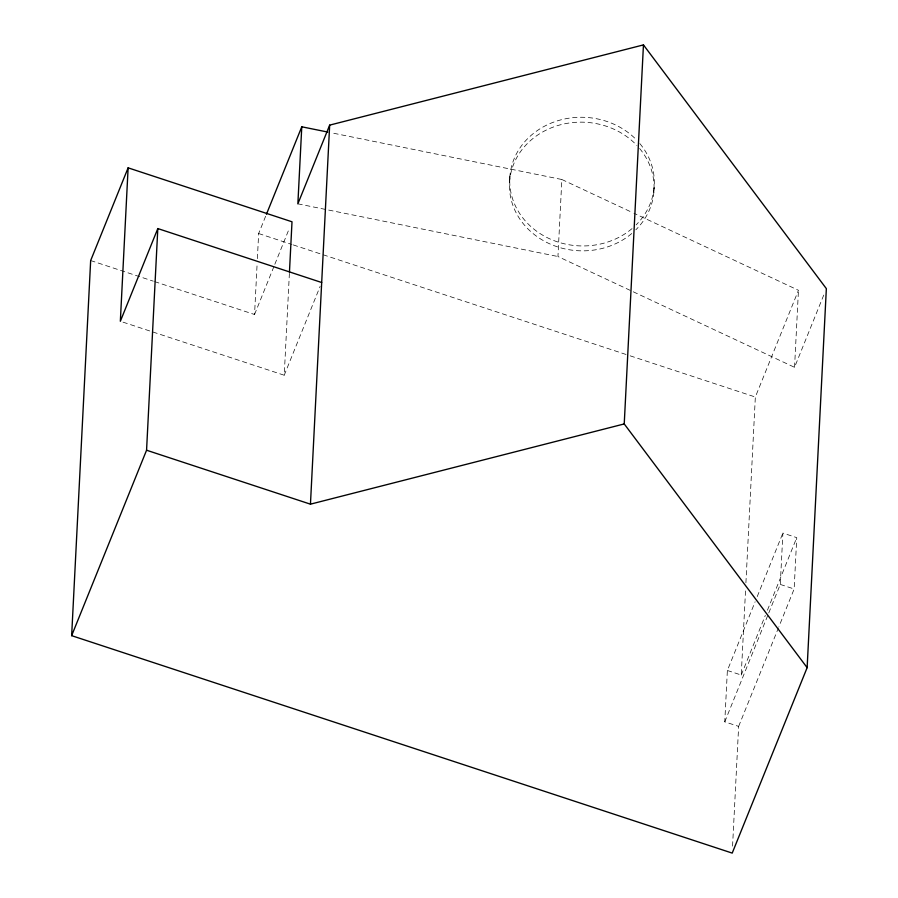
<?xml version="1.0" encoding="UTF-8"?>
<svg xmlns="http://www.w3.org/2000/svg" width="898" height="898" viewBox="0 0 898 898"><rect width="100%" height="100%" fill="white"/><g stroke="black" fill="none" stroke-linecap="round" stroke-linejoin="round"><path stroke-width="0.67" stroke-dasharray="4.49 3.37" d="M154.624 281.602L254.549 314.502L257.097 264.248M257.378 258.658L258.646 233.536L265.92 215.531M123.015 322.158L284.228 375.229L289.392 273.396M509.705 180.464L509.952 175.581M823.747 295.072L794.55 367.327L557.95 256.525L561.856 179.499L330.52 132.623M653.834 192.531L654.081 187.637M732.566 846.14L738.639 726.392L724.776 721.835L727.369 670.48L755.128 601.772M727.369 670.48L741.243 675.038L745.565 589.818M745.912 582.836L755.341 397.028L798.457 290.29L633.977 213.275M768.767 612.941L780.283 584.43L782.888 533.075L796.75 537.644L794.146 588.998L778.959 626.58M794.55 367.327L798.457 290.29M254.549 314.502L274.317 265.561M274.833 264.281L289.403 228.215M284.228 375.229L320.126 286.372M757.227 596.586L782.888 533.075M741.243 675.038L765.332 615.411M767.431 610.225L796.75 537.644M724.776 721.835L768.239 614.243M738.639 726.392L778.443 627.882M297.867 203.824L557.95 256.525M258.646 233.536L291.94 244.492M293.276 244.929L628.836 355.395M630.172 355.833L755.341 397.028M90.664 260.555L153.289 281.164M780.283 584.43L794.146 588.998M561.856 179.499L632.708 212.68M639.87 143.624A72.323 64.33 2.9 0 1 636.076 224.915M632.012 228.62A72.323 64.33 2.9 0 1 529.124 224.915A72.323 64.33 2.9 0 1 533.434 133.443A72.323 64.33 2.9 0 1 636.222 139.594M639.623 148.518A72.323 64.33 2.9 0 1 635.829 229.809M631.765 233.514A72.323 64.33 2.9 0 1 528.54 229.495A72.323 64.33 2.9 0 1 533.906 137.764A72.323 64.33 2.9 0 1 636.918 145.465"/><path stroke-width="1.35" d="M327.781 132.062L301.773 126.798L297.867 203.824L329.667 125.125L643.451 44.9L826.351 288.628L807.134 667.663L732.218 853.1L71.649 635.661L90.664 260.555L128.122 167.836L292.007 221.784L289.459 272.004M128.122 167.836L120.343 321.282L157.812 228.563L321.686 282.511M71.649 635.661L146.565 450.224L157.812 228.563M146.565 450.224L310.45 504.171L329.667 125.125M807.134 667.663L624.233 423.935L643.451 44.9M266.448 214.24L301.773 126.798M310.45 504.171L624.233 423.935"/></g></svg>
